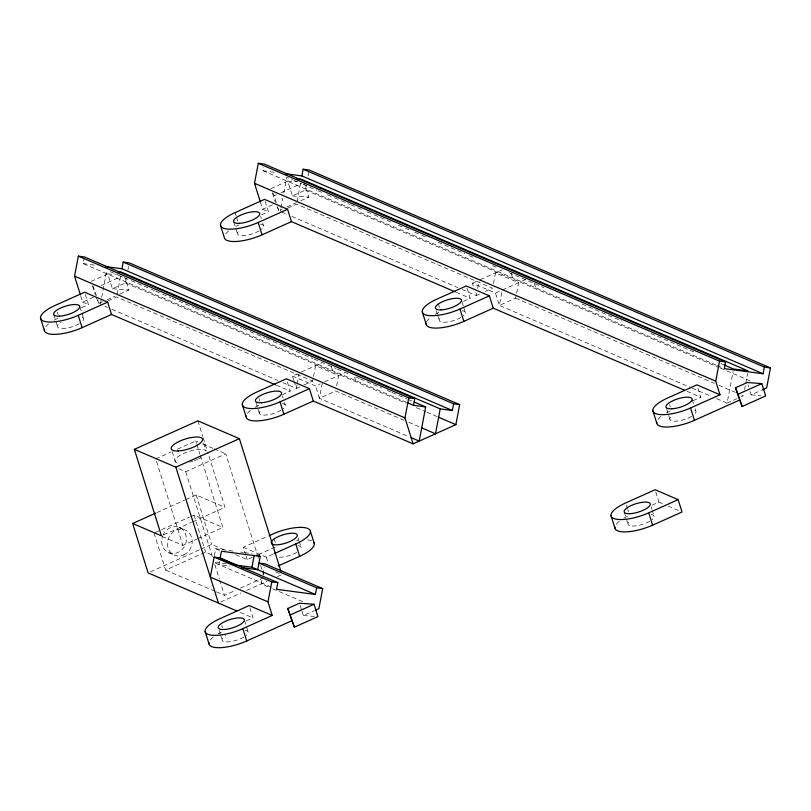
<?xml version="1.0" encoding="UTF-8"?>
<svg xmlns="http://www.w3.org/2000/svg" width="811" height="811" viewBox="0 0 811 811"><rect width="100%" height="100%" fill="white"/><g stroke="black" fill="none" stroke-linecap="round" stroke-linejoin="round"><path stroke-width="0.61" stroke-dasharray="4.05 3.04" d="M406.575 402.357L83.148 263.616L84.202 258.06M100.331 304.307L106.799 270.175M117.108 294.505L120.646 275.831M91.075 281.427L107.802 273.925L112.445 288.746L125.482 282.897L126.374 278.193M127.935 269.951L128.604 266.424M716.194 365.143L263.099 170.776L263.727 167.441M280.282 211.458L280.738 209.025M280.971 207.798L282.826 198.046M283.749 193.17L286.749 177.325L292.568 179.819M219.548 561.253L218.909 564.588L230.182 566.078M297.049 201.655L300.597 182.992M271.026 188.578L287.743 181.076L292.396 195.907L305.423 190.058L306.315 185.354M308.109 175.936L309.001 171.222M297.029 384.84L296.35 388.398L282.431 382.427M297.252 383.654L299.046 374.175M261.912 580.341L261.243 583.869L268.167 586.84M263.028 574.452L264.366 567.396M303.963 384.982L312.651 381.079L315.57 365.68L338.633 375.574L336.17 388.601M322.332 382.883L319.412 398.282L408.764 436.612M476.756 293.176L476.3 295.549L462.382 289.578M477.649 288.442L478.997 281.336M493.504 283.495L495.521 272.831L518.584 282.725L515.664 298.124L499.363 305.443L495.491 293.085L472.428 283.191L473.482 286.567M501.837 292.406L499.363 305.443L691.073 387.678M716.64 398.647L727.092 403.138L733.103 371.438M744.579 389.594L745.522 384.617M745.755 383.37L747.641 373.415M214.368 555.707L215.696 548.773L220.693 549.442M276.298 202.618L274.159 195.775L276.47 194.741M281.093 192.663L300.749 183.844M260.422 202.182L262.632 209.258L274.584 203.896M101.142 285.513L123.11 275.659M261.618 214.773L268.4 211.732L264.528 199.374M277.017 206.491L278.802 210.607L282.269 209.045M286.891 206.977L296.147 202.821M300.769 200.753L308.859 197.114L304.216 182.293M287.885 208.042L296.583 204.149L492.601 288.24L483.914 292.132M80.836 296.208L82.692 302.097L93.549 297.231M81.668 307.622L88.45 304.571L85.287 294.464M96.164 297.282L98.851 303.446L102.328 301.895M106.951 299.817L115.04 296.187M119.663 294.109L128.908 289.963L125.34 278.558M107.934 300.891L116.632 296.988L312.651 381.079M472.428 283.191L478.095 280.657M480.305 279.663L502.313 269.789M293.886 380.531L292.477 376.04L297.008 374.003M301.449 372.016L321.237 363.135M463.405 301.337L470.187 298.296L466.315 285.938M479.565 294.089L476.3 295.549L475.246 292.183M495.491 293.085L500.022 291.058M502.283 290.044L525.376 279.673M282.319 394.693L290.237 391.135L286.364 378.778M299.614 386.928L296.35 388.398L294.241 381.657M292.477 376.04L315.54 385.935L320.071 383.897M324.512 381.91L344.3 373.03M155.753 458.904L170.614 452.244M177.467 449.162L195.755 440.961L198.056 441.944M178.815 468.799L185.729 471.769L225.732 453.815L256.935 553.386M156.888 512.593L184.604 500.154M185.76 499.637L196.161 494.974L224.982 507.341L207.667 452.082M155.175 532.513L189.46 517.134M190.605 516.617L194.032 515.076L222.853 527.444L200.266 455.376M163.761 534.804L191.487 522.365M192.643 521.848L224.982 507.341M162.099 536.487L182.86 545.387L196.566 539.244M197.712 538.727L222.853 527.444M150.42 571.867L199.881 549.676M200.946 549.189L211.641 544.394L225.387 550.294M154.029 533.03L165.647 570.092L205.649 552.149L213.719 555.606M245.753 555.14L243.28 547.273L268.167 536.112M235.697 554.714L247.152 559.631L252.809 557.086M258.466 554.552L276.571 546.432M243.28 547.273L266.343 557.167L274.26 553.609M216.385 591.858L224.454 595.315L235.879 590.195M240.451 588.137L263.311 577.888M220.704 602.056L240.979 592.963M246.605 590.438L267.001 581.284M277.372 576.631L281.985 574.563M692.888 400.776L700.805 397.218L697.632 387.111M727.092 403.138L736.875 398.748M741.224 396.792L743.393 395.819L741.072 394.825M246.26 620.952L253.042 617.911L249.879 607.804M750.084 391.5L751.148 394.876L761.113 390.395M301.976 611.068L303.385 615.559L314.465 610.592M652.166 505.152L658.958 502.11L663.56 504.087M287.743 181.076L297.161 181.776M292.396 195.907L308.859 197.114M107.802 273.925L116.034 274.534M112.445 288.746L128.908 289.963M751.148 394.876L760.83 395.586M303.385 615.559L314.283 616.37M263.099 170.776L275.608 172.429M83.148 263.616L95.668 265.278M221.95 549.605L235.707 551.429M240.715 552.088L243.219 552.423M244.466 552.595L251.978 553.589M215.31 562.398L226.299 563.858M293.734 180.326L301.874 183.813M303.04 184.32L317 190.301M318.165 190.808L321.663 192.298M327.472 194.802L333.291 197.296M334.456 197.793L340.275 200.287M341.441 200.783L349.582 204.281M350.747 204.777L356.566 207.271M357.732 207.778L361.219 209.268M367.038 211.772L372.857 214.266M374.023 214.763L392.636 222.751M398.454 225.245L404.273 227.739M405.439 228.236L408.926 229.736M414.745 232.23L420.564 234.734M421.73 235.231L425.217 236.731M438.021 242.215L464.784 253.701M469.437 255.698L472.925 257.188M492.703 265.673L496.2 267.174M508.994 272.668L543.907 287.641M582.298 304.115L621.865 321.085M650.949 333.564L694.003 352.035M720.766 363.51L724.264 365.011M717.36 365.639L723.169 368.133M305.423 190.058L719.144 367.535M720.3 368.032L750.428 380.957M515.664 298.124L714.349 383.36M719.002 385.357L735.263 392.331M281.437 211.955L287.236 214.449M291.879 216.436L457.749 287.591M692.239 388.185L710.831 396.153M262.632 209.258L268.4 211.732M456.258 292.315L470.187 298.296M686.887 391.247L700.805 397.218M668.173 506.064L679.709 511.011M110.296 271.665L123.1 277.159M124.255 277.656L130.074 280.16M131.24 280.657L154.516 290.642M155.682 291.139L161.501 293.633M162.666 294.14L170.807 297.627M171.973 298.134L177.791 300.628M178.957 301.124L194.082 307.612M195.248 308.109L201.067 310.613M202.233 311.11L210.373 314.607M211.539 315.104L225.509 321.095M226.674 321.592L232.493 324.086M233.649 324.593L241.8 328.08M242.965 328.587L248.784 331.081M249.95 331.577L255.769 334.071M256.925 334.568L265.075 338.065M266.241 338.562L272.06 341.066M273.226 341.563L281.366 345.06M282.532 345.557L288.351 348.051M289.517 348.548L303.476 354.539M304.642 355.046L312.793 358.533M313.958 359.04L319.777 361.534M320.933 362.03L326.752 364.524M327.918 365.021L336.068 368.518M337.224 369.015L343.043 371.519M344.209 372.016L350.028 374.51M355.847 377.003L359.344 378.504M360.5 379.001L381.454 387.993M387.273 390.486L390.76 391.987M391.926 392.483L397.745 394.977M398.911 395.474L407.051 398.971M408.217 399.468L412.87 401.465M125.482 282.897L405.987 403.229M416.428 407.71L425.714 411.694M426.87 412.191L437.322 416.672M404.172 420.341L335.713 390.973L319.412 398.282L315.54 385.935M408.815 422.328L419.257 426.809M104.974 306.294L107.295 307.288M111.928 309.285L277.798 380.43M82.692 302.097L88.45 304.571M276.318 385.164L290.237 391.135M202.669 443.931L213.05 448.382M214.205 448.868L225.732 453.815M179.434 527.545L185.202 530.019M275.568 571.816L280.91 574.107M215.696 548.773L220.308 550.76M215.452 563.108L271.959 587.346M272.78 588.816L303.912 602.178M168.708 552.676L174.477 555.15M165.647 570.092L215.229 591.361M240.36 612.467L253.042 617.911M272.81 192.694L274.159 195.775M92.87 285.543L96.357 295.468M747.975 384.769L748.675 387.009M692.259 399.671L693.669 404.162M695.078 408.663L695.777 410.903M669.633 404.801L670.342 407.051M666.551 408.592L670.068 419.824M655.785 492.003L658.958 502.11M651.111 506.804L651.821 509.055M652.166 510.18L653.93 515.796M626.376 505.192L627.43 508.568M627.785 509.683L628.484 511.934M624.348 512.349L626.102 517.965M626.457 519.091L628.221 524.707M534.277 283.374L536.041 288.99M511.224 273.479L512.978 279.096M461.996 301.864L463.405 306.355M463.76 307.481L465.169 311.971M438.315 303.628L439.724 308.119M436.288 310.785L437.342 314.151M437.697 315.276L439.45 320.892M354.681 377.338L356.09 381.829M331.273 366.319L333.027 371.935M277.727 207.18L278.802 210.607M272.455 193.14L275.314 202.263M260.564 216.425L261.264 218.676M262.673 223.167L263.372 225.417M235.119 212.573L236.173 215.939M236.528 217.064L237.937 221.555M233.791 221.971L237.664 234.328M282.4 395.839L283.1 398.079M284.509 402.57L285.219 404.821M259.074 398.718L259.773 400.958M255.982 402.509L259.5 413.742M298.134 537.936L298.843 540.177M299.198 541.302L300.952 546.918M300.222 605.452L301.621 609.943M274.108 538.565L275.507 543.066M266.343 557.167L268.106 562.783M257.31 554.582L258.435 558.181M260.696 565.379L262.196 570.174M262.571 571.37L263.697 574.969M246.098 556.255L247.152 559.631M197.884 420.848L202.77 436.47M203.145 437.666L207.292 450.886M203.703 443.151L206.166 451.007A16.392 5.231 -17.4 0 0 183.823 453.39A16.392 5.231 -17.4 0 0 178.896 463.253M195.755 440.961L196.505 443.364M196.88 444.56L199.891 454.17M244.506 620.364L248.024 631.597M196.161 494.974L211.641 544.394M185.729 471.769L213.486 560.33M214.824 564.598L219.274 578.78M219.639 579.956L224.454 595.315M194.032 515.076L205.649 552.149M172.145 451.605L175.318 461.712M221.879 625.494L222.579 627.734M219.142 630.4L220.197 633.776M220.551 634.891L222.305 640.508M156.503 461.307L182.86 545.387M97.786 300.029L98.851 303.446M92.505 285.989L95.363 295.113M79.904 307.024L83.432 318.257M57.277 312.154L57.986 314.404M53.84 314.82L55.604 320.436M55.959 321.561L57.713 327.178M45.781 326.681A27.321 8.718 -17.4 0 1 48.822 323.711M54.225 320.173A27.321 8.718 -17.4 0 1 59.041 317.77M82.337 317.436A13.665 4.359 -17.4 0 1 82.965 320.73M79.184 323.741A13.665 4.359 -17.4 0 1 61.089 328.496A13.665 4.359 -17.4 0 1 61.129 322.2M282.228 403.543A13.665 4.359 -17.4 0 1 283.232 408.785M280.971 410.305A13.665 4.359 -17.4 0 1 263.697 415.1A13.665 4.359 -17.4 0 1 261.487 409.778M247.568 413.245A27.321 8.718 -17.4 0 1 250.609 410.275M255.13 407.234A27.321 8.718 -17.4 0 1 260.828 404.334M201.077 457.586A16.392 5.231 -17.4 0 1 198.563 458.914M197.661 459.33A16.392 5.231 -17.4 0 1 193.768 460.871M192.765 461.206A16.392 5.231 -17.4 0 1 189.673 462.098M162.91 535.351A13.665 12.135 -66.8 0 1 184.097 531.317A13.665 12.135 -66.8 0 1 175.723 553.224A13.665 12.135 -66.8 0 1 162.484 536.466M245.034 630.309A13.665 4.359 -17.4 0 1 246.037 635.55M243.776 637.071A13.665 4.359 -17.4 0 1 225.681 641.825A13.665 4.359 -17.4 0 1 225.722 635.53M210.373 640.021A27.321 8.718 -17.4 0 1 213.415 637.051M217.936 634.009A27.321 8.718 -17.4 0 1 223.633 631.11M296.583 540.42A27.321 8.718 -17.4 0 1 298.712 540.116M307.845 539.903A27.321 8.718 -17.4 0 1 311.627 540.825M297.972 545.641A13.665 4.359 -17.4 0 1 300.496 549.392M296.714 552.403A13.665 4.359 -17.4 0 1 279.014 557.187M462.179 310.694A13.665 4.359 -17.4 0 1 463.182 315.935M460.922 317.456A13.665 4.359 -17.4 0 1 443.647 322.261A13.665 4.359 -17.4 0 1 441.437 316.929M694.692 410.082A13.665 4.359 -17.4 0 1 695.321 413.377M691.54 416.388A13.665 4.359 -17.4 0 1 674.265 421.183A13.665 4.359 -17.4 0 1 672.045 415.861M658.137 419.328A27.321 8.718 -17.4 0 1 661.178 416.357M666.571 412.819A27.321 8.718 -17.4 0 1 671.396 410.417M426.627 321.795A27.321 8.718 -17.4 0 1 430.56 317.425M435.081 314.384A27.321 8.718 -17.4 0 1 440.779 311.485M225.732 233.842A27.321 8.718 -17.4 0 1 228.773 230.871M236.021 226.35A27.321 8.718 -17.4 0 1 238.992 224.921M260.392 224.13A13.665 4.359 -17.4 0 1 261.395 229.371M259.135 230.892A13.665 4.359 -17.4 0 1 241.86 235.697A13.665 4.359 -17.4 0 1 239.65 230.365M650.939 514.509A13.665 4.359 -17.4 0 1 651.943 519.75M649.682 521.27A13.665 4.359 -17.4 0 1 632.408 526.075A13.665 4.359 -17.4 0 1 630.198 520.743M616.279 524.22A27.321 8.718 -17.4 0 1 619.32 521.24M623.841 518.209A27.321 8.718 -17.4 0 1 629.539 515.299M183.935 554.836A13.665 12.135 -66.8 0 0 187.909 531.681A13.665 12.135 -66.8 0 0 167.664 541.241A13.665 12.135 -66.8 0 0 183.935 554.836"/><path stroke-width="1.22" d="M80.471 295.022L74.551 276.156L78.353 256.144L84.415 256.945L414.816 398.688L413.549 405.358L425.674 406.96L419.206 441.093L411.086 437.605M123.211 262.095L453.613 403.827L452.345 410.498L121.944 268.755L123.211 262.095L129.273 262.896L459.675 404.628L455.883 424.64L413.093 443.84L313.299 401.029L283.891 414.228A27.321 8.718 -17.4 0 1 246.22 415.952M260.047 200.996L254.502 183.306L258.293 163.305L264.356 164.106L725.592 361.959L724.324 368.63L763.121 373.77L764.388 367.099L303.162 169.246L301.895 175.916L763.121 373.77M315.57 610.095L318.895 608.605L322.687 588.593L265.035 563.858L258.973 563.057L316.625 587.793L315.367 594.463L276.571 589.323L277.828 582.653L220.176 557.917L214.114 557.116L210.323 577.128L267.975 601.853L272.232 615.448L242.824 628.647A27.321 8.718 -17.4 0 1 207.768 634.253A27.321 8.718 -17.4 0 1 219.761 618.752L249.17 605.553L272.232 615.448M315.367 594.463L251.947 567.254L254.249 555.13M256.783 554.906L260.24 556.387L257.716 569.727L241.445 567.568M267.975 601.853L271.766 581.852L214.114 557.116M413.093 443.84L404.963 417.888L408.754 397.887L78.353 256.144M117.717 271.614L121.356 272.101L440.221 408.886L435.507 433.784L421.578 427.802M719.996 394.754L696.933 384.87L667.524 398.059A27.321 8.718 -17.4 0 0 655.521 413.569A27.321 8.718 -17.4 0 0 690.587 407.953L719.996 394.754L715.738 381.17L719.529 361.159L258.293 163.305M303.162 169.246L309.224 170.046L770.45 367.91L766.659 387.911L762.228 389.898M220.176 557.917L221.454 551.247L260.24 556.387M287.591 209.268L264.528 199.374L235.119 212.573A27.321 8.718 -17.4 0 0 223.116 228.073A27.321 8.718 -17.4 0 0 258.182 222.467L287.591 209.268L291.463 221.626L455.103 291.818M107.64 302.108L84.577 292.224L55.168 305.412A27.321 8.718 -17.4 0 0 43.176 320.923A27.321 8.718 -17.4 0 0 78.231 315.307L107.64 302.108L111.512 314.465L275.152 384.667M220.501 225.377L224.373 237.735A27.321 8.718 -17.4 0 0 262.054 234.815L291.463 221.626M44.433 329.388A27.321 8.718 -17.4 0 0 82.104 327.664L111.512 314.465M236.903 610.987L148.119 572.901L132.629 523.48L161.46 535.838L134.352 449.355L197.884 420.848L239.387 438.66L280.849 570.954M489.378 295.833L466.315 285.938L436.906 299.137A27.321 8.718 -17.4 0 0 424.913 314.638A27.321 8.718 -17.4 0 0 459.969 309.021L489.378 295.833L493.25 308.18L684.575 390.253M309.427 388.672L286.364 378.778L256.955 391.977A27.321 8.718 -17.4 0 0 244.963 407.477A27.321 8.718 -17.4 0 0 280.018 401.871L309.427 388.672L313.299 401.029M426.17 323.102A27.321 8.718 -17.4 0 0 463.841 321.379L493.25 308.18M134.352 449.355L175.865 467.166L239.387 438.66M132.629 523.48L155.732 513.11M269.303 535.595L272.699 534.074A27.321 8.718 -17.4 0 1 307.754 528.468A27.321 8.718 -17.4 0 1 295.762 543.968L274.26 553.609M278.132 565.966L299.634 556.326A27.321 8.718 -17.4 0 0 313.806 542.458M735.506 387.8L747.276 382.518L761.803 383.593L765.675 395.94L742.146 406.504L735.506 387.8L742.146 406.504M738.274 394.146L761.803 383.593M656.778 422.034A27.321 8.718 -17.4 0 0 694.459 420.311L739.379 400.158M287.753 608.483L299.512 603.212L314.039 604.276L317.912 616.634L294.383 627.187L287.753 608.483L294.383 627.187M290.51 614.839L314.039 604.276M209.025 642.717A27.321 8.718 -17.4 0 0 246.696 640.994L291.625 620.841M678.138 499.647L655.085 489.753L625.666 502.952A27.321 8.718 -17.4 0 0 613.674 518.452A27.321 8.718 -17.4 0 0 648.729 512.846L678.138 499.647L682.01 512.005L652.602 525.193A27.321 8.718 -17.4 0 1 614.931 526.917M285.624 173.757L301.895 175.916M296.451 178.613L301.297 179.251L748.117 370.931L733.57 369.005L724.264 365.011M105.673 266.606L121.944 268.755M719.529 361.159L725.592 361.959M764.388 367.099L770.45 367.91M408.754 397.887L414.816 398.688M453.613 403.827L459.675 404.628M440.221 408.886L452.345 410.498M236.072 565.155L251.947 567.254M271.766 581.852L277.828 582.653M316.625 587.793L322.687 588.593M254.502 183.306L715.738 381.17M414.036 401.972L425.674 406.96M407.73 402.864L413.549 405.358M438.477 417.168L455.883 424.64M74.551 276.156L404.963 417.888M220.633 558.576L236.782 565.5M690.587 407.953L694.459 420.311M652.906 410.873L656.778 423.22M648.729 512.846L652.602 525.193M611.048 515.755L614.92 528.113M459.969 309.021L463.841 321.379M422.288 311.941L426.16 324.299M258.182 222.467L262.054 234.815M280.018 401.871L283.891 414.228M310.38 531.164L314.252 543.522M295.762 543.968L299.634 556.326M242.337 404.78L246.209 417.138M242.824 628.647L246.696 640.994M175.865 467.166L218.453 603.07M205.142 631.556L209.015 643.914M78.231 315.307L82.104 327.664M40.55 318.226L44.423 330.574M271.158 542.356A13.665 4.359 -17.4 0 1 290.561 533.283A13.665 4.359 -17.4 0 1 291.95 540.542A13.665 4.359 -17.4 0 1 271.371 543.482M59.396 316.168A13.665 4.359 -17.4 0 0 79.772 307.024A13.665 4.359 -17.4 0 0 60.937 307.886A13.665 4.359 -17.4 0 0 59.396 316.168M261.183 402.732A13.665 4.359 -17.4 0 0 281.559 393.588A13.665 4.359 -17.4 0 0 262.723 394.45A13.665 4.359 -17.4 0 0 261.183 402.732M178.106 450.977A16.392 5.231 -17.4 0 0 202.557 440.008A16.392 5.231 -17.4 0 0 179.951 441.042A16.392 5.231 -17.4 0 0 178.106 450.977M223.988 629.508A13.665 4.359 -17.4 0 0 244.364 620.364A13.665 4.359 -17.4 0 0 225.529 621.226A13.665 4.359 -17.4 0 0 223.988 629.508M441.133 309.883A13.665 4.359 -17.4 0 0 461.51 300.749A13.665 4.359 -17.4 0 0 442.674 301.611A13.665 4.359 -17.4 0 0 441.133 309.883M671.751 408.815A13.665 4.359 -17.4 0 0 692.128 399.671A13.665 4.359 -17.4 0 0 673.282 400.533A13.665 4.359 -17.4 0 0 671.751 408.815M239.346 223.329A13.665 4.359 -17.4 0 0 259.723 214.185A13.665 4.359 -17.4 0 0 240.887 215.047A13.665 4.359 -17.4 0 0 239.346 223.329M629.894 513.698A13.665 4.359 -17.4 0 0 650.27 504.564A13.665 4.359 -17.4 0 0 631.434 505.425A13.665 4.359 -17.4 0 0 629.894 513.698"/></g></svg>
